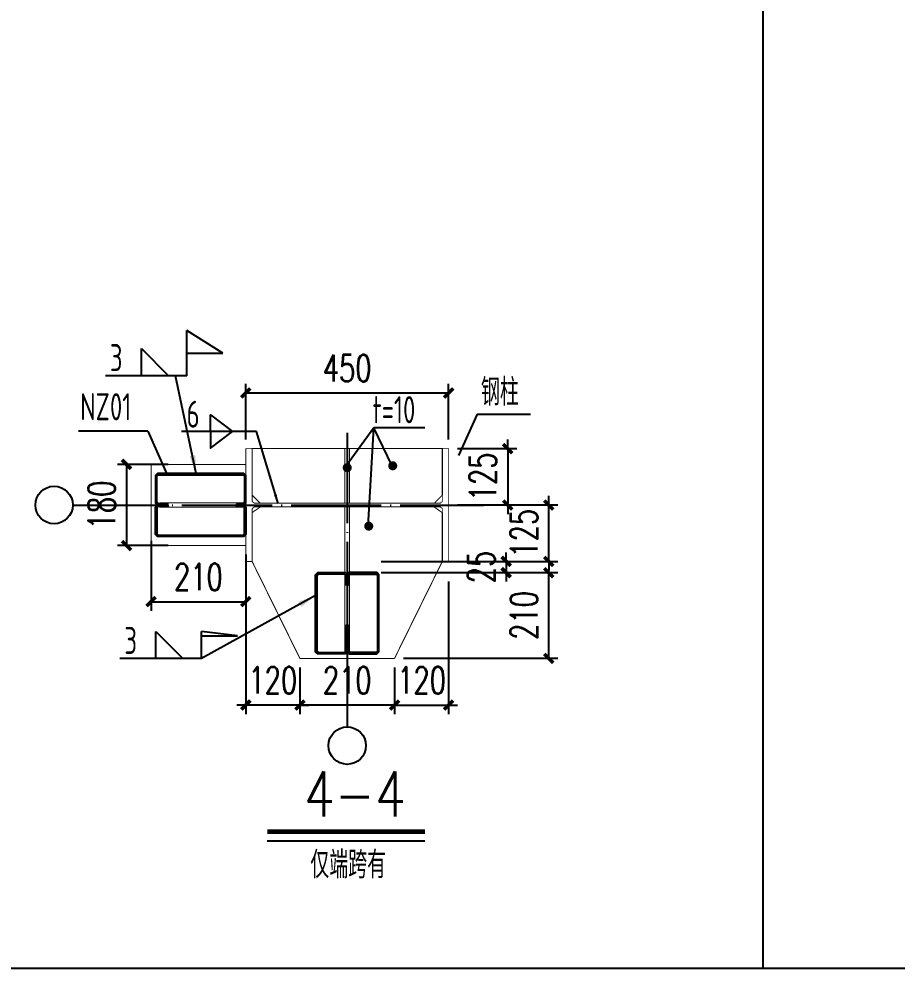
# Model space of a CAD drawing. Extents: x 180850 to 1399066, y 113487 to 334416.
# Drawn here: x 1370645 to 1380382, y 158506 to 169028 of the extents above; entities that cross this region are included whole.
import ezdxf

# ---------------------------------------------------------------- set-up
doc = ezdxf.new("R2010")
doc.units = 0
doc.header["$LTSCALE"] = 1000
doc.linetypes.add('DASH', pattern=[0.35, 0.25, -0.1])
doc.linetypes.add('DOTE', pattern=[2.42, 2, -0.2, 0.02, -0.2])
for name, color, linetype in [('ADIM', 3, 'Continuous'), ('AXIS', 3, 'Continuous'), ('DOTE', 1, 'Continuous'), ('GL', 150, 'Continuous'), ('GZ', 50, 'Continuous'), ('LT', 27, 'Continuous'), ('PZ', 202, 'Continuous'), ('TEXT', 7, 'Continuous')]:
    doc.layers.add(name, color=color, linetype=linetype)
doc.styles.add('_TCH_DIM_T3', font='SIMPLEX', dxfattribs={"width": 0.705882, "bigfont": 'GBCBIG'})
doc.styles.add('SIM-TSSC', font='simplex.shx', dxfattribs={"width": 0.8, "bigfont": 'tssdchn.shx'})
doc.styles.get("Standard").update_dxf_attribs({"font": 'gbenor.shx', "bigfont": 'gbcbig.shx'})
doc.styles.add('TSSD_Dimension', font='Tssdeng.shx', dxfattribs={"width": 0.8, "bigfont": 'hztxt.shx'})
doc.styles.add('TSSD_Label', font='tssdeng.shx', dxfattribs={"width": 0.7, "bigfont": 'hztxt.shx'})
doc.styles.add('TSSD_Norm', font='tssdeng.shx', dxfattribs={"bigfont": 'hztxt.shx'})
doc.dimstyles.new('TCH_100_5', dxfattribs={"dimtxt": 297.5, "dimasz": 100, "dimexe": 100, "dimexo": 100, "dimgap": 126.25, "dimtad": 1, "dimdec": 0, "dimlfac": 0.2, "dimzin": 0, "dimdsep": 46, "dimtxsty": '_TCH_DIM_T3', "dimblk": 'ARCHTICK', "dimcen": 0.09, "dimclrd": 126, "dimclre": 126, "dimclrt": 7, "dimazin": 2, "dimtfac": 1, "dimtdec": 0, "dimtix": 1, "dimtmove": 2, "dimatfit": 3, "dimfxl": 1, "dimtolj": 1, "dimtzin": 0, "dimarcsym": 0})
doc.dimstyles.new('TSSD_10_100', dxfattribs={"dimtxt": 300, "dimasz": 100, "dimexe": 100, "dimexo": 250, "dimgap": 100, "dimtad": 1, "dimdec": 0, "dimlfac": 0.1, "dimzin": 0, "dimdsep": 46, "dimtxsty": 'TSSD_Dimension', "dimblk": 'ARCHTICK', "dimblk1": 'ARCHTICK', "dimblk2": 'ARCHTICK', "dimcen": 0, "dimdle": 100, "dimclrt": 7, "dimadec": 0, "dimazin": 0, "dimtfac": 1, "dimtdec": 0, "dimtix": 1, "dimtmove": 2, "dimatfit": 3, "dimfxl": 1, "dimtolj": 1, "dimtzin": 0, "dimarcsym": 0})
doc.dimstyles.new('TSSD_LEADER_STYLE_200.0', dxfattribs={"dimtxt": 0.18, "dimasz": 200, "dimexe": 0.18, "dimexo": 0.0625, "dimgap": 0.09, "dimtad": 0, "dimtih": 1, "dimtoh": 1, "dimdec": 4, "dimzin": 0, "dimdsep": 46, "dimtxsty": 'Standard', "dimcen": 0.09, "dimadec": 0, "dimazin": 0, "dimtfac": 1, "dimtdec": 4, "dimtofl": 0, "dimtmove": 0, "dimatfit": 3, "dimfxl": 1, "dimtolj": 1, "dimtzin": 0, "dimarcsym": 0})

# ---------------------------------------------------------------- blocks, each defined once
blk = doc.blocks.new('_ArchTick')
at = {"color": 0, "linetype": 'ByBlock', "const_width": 0.4}
blk.add_lwpolyline([(-0.5, -0.5), (0.5, 0.5)], dxfattribs=at)
blk = doc.blocks.new('*D859')
at = {"layer": 'Defpoints', "color": 0, "transparency": 16777216}
for p in [(1375410, 164882), (1373160, 164265), (1375410, 164265)]:
    blk.add_point(p, dxfattribs=at)
at = {"layer": 'GL', "color": 126, "lineweight": -2, "transparency": 16777216}
for p, q in [((1373160, 164365), (1373160, 164982)), ((1375410, 164365), (1375410, 164982)), ((1373160, 164882), (1375410, 164882))]:
    blk.add_line(p, q, dxfattribs=at)
at = {"layer": 'GL', "color": 126, "lineweight": -2, "transparency": 16777216, "xscale": 100, "yscale": 100, "zscale": 100, "rotation": 180}
blk.add_blockref('_ArchTick', (1373160, 164882), dxfattribs=at)
at = {"layer": 'GL', "color": 126, "lineweight": -2, "transparency": 16777216, "xscale": 100, "yscale": 100, "zscale": 100}
blk.add_blockref('_ArchTick', (1375410, 164882), dxfattribs=at)
at = {"layer": 'GL', "color": 7, "transparency": 16777216, "insert": (1374285, 165157), "char_height": 297.5, "attachment_point": 5, "style": '_TCH_DIM_T3'}
blk.add_mtext('\\A1;450', dxfattribs=at)
blk = doc.blocks.new('*D860')
at = {"layer": 'Defpoints', "color": 0, "transparency": 16777216}
for p in [(1373760, 161940), (1374810, 161940), (1373760, 161422)]:
    blk.add_point(p, dxfattribs=at)
at = {"layer": 'GL', "color": 126, "lineweight": -2, "transparency": 16777216}
for p, q in [((1373760, 161840), (1373760, 161322)), ((1374810, 161840), (1374810, 161322)), ((1374810, 161422), (1373760, 161422))]:
    blk.add_line(p, q, dxfattribs=at)
at = {"layer": 'GL', "color": 126, "lineweight": -2, "transparency": 16777216, "xscale": 100, "yscale": 100, "zscale": 100, "rotation": 180}
blk.add_blockref('_ArchTick', (1373760, 161422), dxfattribs=at)
at = {"layer": 'GL', "color": 126, "lineweight": -2, "transparency": 16777216, "xscale": 100, "yscale": 100, "zscale": 100}
blk.add_blockref('_ArchTick', (1374810, 161422), dxfattribs=at)
at = {"layer": 'GL', "color": 7, "transparency": 16777216, "insert": (1374285, 161697), "char_height": 297.5, "attachment_point": 5, "style": '_TCH_DIM_T3'}
blk.add_mtext('\\A1;210', dxfattribs=at)
blk = doc.blocks.new('*D861')
at = {"layer": 'Defpoints', "color": 0, "transparency": 16777216}
for p in [(1373160, 162890), (1373760, 161940), (1373160, 161422)]:
    blk.add_point(p, dxfattribs=at)
at = {"layer": 'GL', "color": 126, "lineweight": -2, "transparency": 16777216}
for p, q in [((1373160, 162790), (1373160, 161322)), ((1373760, 161840), (1373760, 161322)), ((1373160, 161422), (1373060, 161422)), ((1373760, 161422), (1373160, 161422)), ((1373760, 161422), (1373860, 161422))]:
    blk.add_line(p, q, dxfattribs=at)
at = {"layer": 'GL', "color": 126, "lineweight": -2, "transparency": 16777216, "xscale": 100, "yscale": 100, "zscale": 100}
blk.add_blockref('_ArchTick', (1373160, 161422), dxfattribs=at)
at = {"layer": 'GL', "color": 126, "lineweight": -2, "transparency": 16777216, "xscale": 100, "yscale": 100, "zscale": 100, "rotation": 180}
blk.add_blockref('_ArchTick', (1373760, 161422), dxfattribs=at)
at = {"layer": 'GL', "color": 7, "transparency": 16777216, "insert": (1373460, 161697), "char_height": 297.5, "attachment_point": 5, "style": '_TCH_DIM_T3'}
blk.add_mtext('\\A1;120', dxfattribs=at)
blk = doc.blocks.new('*D862')
at = {"layer": 'Defpoints', "color": 0, "transparency": 16777216}
for p in [(1375410, 163640), (1376520, 163640), (1375410, 163015)]:
    blk.add_point(p, dxfattribs=at)
at = {"layer": 'GL', "color": 126, "lineweight": -2, "transparency": 16777216}
for p, q in [((1376520, 163640), (1376520, 163740)), ((1375510, 163640), (1376620, 163640)), ((1376520, 163015), (1376520, 163640)), ((1375510, 163015), (1376620, 163015)), ((1376520, 163015), (1376520, 162915))]:
    blk.add_line(p, q, dxfattribs=at)
at = {"layer": 'GL', "color": 126, "lineweight": -2, "transparency": 16777216, "xscale": 100, "yscale": 100, "zscale": 100}
for p, rotation in [((1376520, 163640), 270), ((1376520, 163015), 90)]:
    blk.add_blockref('_ArchTick', p, dxfattribs=dict(at, rotation=rotation))
at = {"layer": 'GL', "color": 7, "transparency": 16777216, "insert": (1376245, 163327), "char_height": 297.5, "attachment_point": 5, "rotation": 90, "style": '_TCH_DIM_T3'}
blk.add_mtext('\\A1;125', dxfattribs=at)
blk = doc.blocks.new('*D863')
at = {"layer": 'Defpoints', "color": 0, "transparency": 16777216}
for p in [(1372399, 164090), (1371838, 163190), (1372399, 163190)]:
    blk.add_point(p, dxfattribs=at)
at = {"layer": 'GL', "color": 126, "lineweight": -2, "transparency": 16777216}
for p, q in [((1372299, 164090), (1371738, 164090)), ((1371838, 164090), (1371838, 163190)), ((1372299, 163190), (1371738, 163190))]:
    blk.add_line(p, q, dxfattribs=at)
at = {"layer": 'GL', "color": 126, "lineweight": -2, "transparency": 16777216, "xscale": 100, "yscale": 100, "zscale": 100}
for p, rotation in [((1371838, 164090), 90), ((1371838, 163190), 270)]:
    blk.add_blockref('_ArchTick', p, dxfattribs=dict(at, rotation=rotation))
at = {"layer": 'GL', "color": 7, "transparency": 16777216, "insert": (1371563, 163640), "char_height": 297.5, "attachment_point": 5, "rotation": 90, "style": '_TCH_DIM_T3'}
blk.add_mtext('\\A1;180', dxfattribs=at)
blk = doc.blocks.new('*D864')
at = {"layer": 'Defpoints', "color": 0, "transparency": 16777216}
for p in [(1372110, 163343), (1373160, 163190), (1373160, 162568)]:
    blk.add_point(p, dxfattribs=at)
at = {"layer": 'GL', "color": 126, "lineweight": -2, "transparency": 16777216}
for p, q in [((1372110, 163243), (1372110, 162468)), ((1373160, 163090), (1373160, 162468)), ((1372110, 162568), (1373160, 162568))]:
    blk.add_line(p, q, dxfattribs=at)
at = {"layer": 'GL', "color": 126, "lineweight": -2, "transparency": 16777216, "xscale": 100, "yscale": 100, "zscale": 100, "rotation": 180}
blk.add_blockref('_ArchTick', (1372110, 162568), dxfattribs=at)
at = {"layer": 'GL', "color": 126, "lineweight": -2, "transparency": 16777216, "xscale": 100, "yscale": 100, "zscale": 100}
blk.add_blockref('_ArchTick', (1373160, 162568), dxfattribs=at)
at = {"layer": 'GL', "color": 7, "transparency": 16777216, "insert": (1372635, 162843), "char_height": 297.5, "attachment_point": 5, "style": '_TCH_DIM_T3'}
blk.add_mtext('\\A1;210', dxfattribs=at)
blk = doc.blocks.new('*D865')
at = {"layer": 'Defpoints', "color": 0, "transparency": 16777216}
for p in [(1375410, 164265), (1375410, 163640), (1376065, 163640)]:
    blk.add_point(p, dxfattribs=at)
at = {"layer": 'GL', "color": 126, "lineweight": -2, "transparency": 16777216}
for p, q in [((1376065, 164265), (1376065, 164365)), ((1375510, 164265), (1376165, 164265)), ((1376065, 164265), (1376065, 163640)), ((1375510, 163640), (1376165, 163640)), ((1376065, 163640), (1376065, 163540))]:
    blk.add_line(p, q, dxfattribs=at)
at = {"layer": 'GL', "color": 126, "lineweight": -2, "transparency": 16777216, "xscale": 100, "yscale": 100, "zscale": 100}
for p, rotation in [((1376065, 164265), 270), ((1376065, 163640), 90)]:
    blk.add_blockref('_ArchTick', p, dxfattribs=dict(at, rotation=rotation))
at = {"layer": 'GL', "color": 7, "transparency": 16777216, "insert": (1375790, 163952), "char_height": 297.5, "attachment_point": 5, "rotation": 90, "style": '_TCH_DIM_T3'}
blk.add_mtext('\\A1;125', dxfattribs=at)
blk = doc.blocks.new('*D866')
at = {"layer": 'Defpoints', "color": 0, "transparency": 16777216}
for p in [(1375410, 162890), (1376520, 162890), (1374810, 161940)]:
    blk.add_point(p, dxfattribs=at)
at = {"layer": 'GL', "color": 126, "lineweight": -2, "transparency": 16777216}
for p, q in [((1375510, 162890), (1376620, 162890)), ((1376520, 161940), (1376520, 162890)), ((1374910, 161940), (1376620, 161940))]:
    blk.add_line(p, q, dxfattribs=at)
at = {"layer": 'GL', "color": 126, "lineweight": -2, "transparency": 16777216, "xscale": 100, "yscale": 100, "zscale": 100}
for p, rotation in [((1376520, 162890), 90), ((1376520, 161940), 270)]:
    blk.add_blockref('_ArchTick', p, dxfattribs=dict(at, rotation=rotation))
at = {"layer": 'GL', "color": 7, "transparency": 16777216, "insert": (1376245, 162415), "char_height": 297.5, "attachment_point": 5, "rotation": 90, "style": '_TCH_DIM_T3'}
blk.add_mtext('\\A1;210', dxfattribs=at)
blk = doc.blocks.new('*D873')
at = {"layer": 'Defpoints', "color": 0, "transparency": 16777216}
for p in [(1375410, 162890), (1374810, 161940), (1375410, 161422)]:
    blk.add_point(p, dxfattribs=at)
at = {"layer": 'GL', "color": 126, "lineweight": -2, "transparency": 16777216}
for p, q in [((1375410, 162790), (1375410, 161322)), ((1374810, 161840), (1374810, 161322)), ((1374810, 161422), (1374710, 161422)), ((1374810, 161422), (1375410, 161422)), ((1375410, 161422), (1375510, 161422))]:
    blk.add_line(p, q, dxfattribs=at)
at = {"layer": 'GL', "color": 126, "lineweight": -2, "transparency": 16777216, "xscale": 100, "yscale": 100, "zscale": 100}
blk.add_blockref('_ArchTick', (1374810, 161422), dxfattribs=at)
at = {"layer": 'GL', "color": 126, "lineweight": -2, "transparency": 16777216, "xscale": 100, "yscale": 100, "zscale": 100, "rotation": 180}
blk.add_blockref('_ArchTick', (1375410, 161422), dxfattribs=at)
at = {"layer": 'GL', "color": 7, "transparency": 16777216, "insert": (1375110, 161697), "char_height": 297.5, "attachment_point": 5, "style": '_TCH_DIM_T3'}
blk.add_mtext('\\A1;120', dxfattribs=at)
blk = doc.blocks.new('*D877')
at = {"layer": 'Defpoints', "color": 0, "transparency": 16777216}
for p in [(1374562, 163015), (1374562, 162890), (1376048, 162890)]:
    blk.add_point(p, dxfattribs=at)
at = {"layer": 'GL', "color": 126, "lineweight": -2, "transparency": 16777216}
for p, q in [((1376048, 163015), (1376048, 163115)), ((1374662, 163015), (1376148, 163015)), ((1376048, 163015), (1376048, 162890)), ((1374662, 162890), (1376148, 162890)), ((1376048, 162890), (1376048, 162790))]:
    blk.add_line(p, q, dxfattribs=at)
at = {"layer": 'GL', "color": 126, "lineweight": -2, "transparency": 16777216, "xscale": 100, "yscale": 100, "zscale": 100}
for p, rotation in [((1376048, 163015), 270), ((1376048, 162890), 90)]:
    blk.add_blockref('_ArchTick', p, dxfattribs=dict(at, rotation=rotation))
at = {"layer": 'GL', "color": 7, "transparency": 16777216, "insert": (1375773, 162952), "char_height": 297.5, "attachment_point": 5, "rotation": 90, "style": '_TCH_DIM_T3'}
blk.add_mtext('\\A1;25', dxfattribs=at)

msp = doc.modelspace()

# ---------------------------------------------------------------- hatches: boundary and pattern name
at = {"layer": 'AXIS'}
h = msp.add_hatch(color=256, dxfattribs=at)
h.paths.add_polyline_path([(1372907.18, 165323.43), (1372507.18, 165573.43), (1372507.18, 165323.43)], flags=16)
edge = h.paths.add_edge_path()
edge.add_line((1372907.18, 165323.43), (1372507.18, 165573.43))
edge.add_line((1372507.18, 165323.43), (1372907.18, 165323.43))
edge.add_line((1372507.18, 165073.43), (1372507.18, 165573.43))
h = msp.add_hatch(color=256, dxfattribs=at)
h.paths.add_polyline_path([(1373067.91, 162187.96), (1372667.91, 162437.96), (1372667.91, 162187.96)], flags=16)
edge = h.paths.add_edge_path()
edge.add_line((1373067.91, 162187.96), (1372667.91, 162437.96))
edge.add_line((1372667.91, 162187.96), (1373067.91, 162187.96))
edge.add_line((1372667.91, 161937.96), (1372667.91, 162437.96))

# ---------------------------------------------------------------- linework, layer by layer
msp.add_line((1378894.73, 169706.6), (1378894.73, 158506.47))
at = {"layer": 'ADIM', "const_width": 50}
msp.add_lwpolyline([(1373399.16, 160018.24), (1375147.55, 160018.24)], dxfattribs=at)
at = {"layer": 'ADIM'}
msp.add_lwpolyline([(1373399.16, 159918.24), (1375147.55, 159918.24)], dxfattribs=at)
at = {"layer": 'AXIS'}
for p, q in [((1372507.18, 165073.43, -11306.77), (1372507.18, 165573.43, -11306.77)), ((1372907.18, 165323.43, -11306.77), (1372507.18, 165573.43, -11306.77)), ((1372003.12, 165373.43, -11306.77), (1372303.12, 165073.43, -11306.77)), ((1372003.12, 165073.43, -11306.77), (1372003.12, 165373.43, -11306.77)), ((1372507.18, 165323.43, -11306.77), (1372907.18, 165323.43, -11306.77)), ((1372507.18, 165073.43, -11306.77), (1371603.12, 165073.43, -11306.77)), ((1375726.63, 164647.69), (1375517.54, 164189.67)), ((1375726.63, 164647.69), (1376317.26, 164647.69)), ((1372073.65, 164456.64), (1371305.66, 164456.64)), ((1372073.65, 164456.64), (1372287.53, 163974.64)), ((1374578.89, 164495.13), (1374259.24, 164053.37)), ((1374518.44, 163405.43), (1374578.89, 164495.13)), ((1375146.73, 164495.13), (1374578.89, 164495.13)), ((1374784.49, 164074.85), (1374578.89, 164495.13)), ((1372163.85, 162237.96, -5653.38), (1372463.85, 161937.96, -5653.38)), ((1372163.85, 161937.96, -5653.38), (1372163.85, 162237.96, -5653.38)), ((1372667.91, 161937.96, -5653.38), (1372667.91, 162237.96, -5653.38)), ((1373067.91, 162187.96, -5653.38), (1372667.91, 162237.96, -5653.38)), ((1372667.91, 162187.96, -5653.38), (1373067.91, 162187.96, -5653.38)), ((1372667.91, 161937.96, -5653.38), (1371763.85, 161937.96, -5653.38)), ((1336124.67, 158506.47), (1390581.03, 158506.47))]:
    msp.add_line(p, q, dxfattribs=at)
for points in [[(1372770.93, 164453.87), (1372770.93, 164637.69), (1373013.76, 164453.87), (1372770.93, 164453.87)], [(1372770.93, 164453.87), (1372770.93, 164270.06), (1373013.76, 164453.87), (1372770.93, 164453.87)]]:
    msp.add_lwpolyline(points, close=True, dxfattribs=at)
at = {"layer": 'AXIS', "const_width": 50}
for points in [[(1374260.14, 164053.37, -1), (1374310.14, 164053.37, -1)], [(1374764.87, 164074.85, -1), (1374814.87, 164074.85, -1)], [(1374498.82, 163405.43, -1), (1374548.82, 163405.43, -1)]]:
    msp.add_lwpolyline(points, format="xyb", close=True, dxfattribs=at)
at = {"layer": 'AXIS'}
for centre in [(1371034.53, 163639.67), (1374285.14, 160972.1)]:
    msp.add_circle(centre, 207.75, dxfattribs=at)
at = {"layer": 'DOTE', "color": 1, "linetype": 'DOTE', "ltscale": 0.5}
for p, q in [((1374285.14, 164439.67), (1374285.14, 161179.85)), ((1371242.28, 163639.67), (1375797.61, 163639.67))]:
    msp.add_line(p, q, dxfattribs=at)
at = {"layer": 'GZ', "const_width": 10}
msp.add_lwpolyline([(1373160.14, 164264.67), (1373160.14, 163014.67), (1373230.14, 163014.67), (1373230.14, 163600.42), (1373255.14, 163619.67), (1375316.9, 163619.67), (1375340.14, 163600.42), (1375340.14, 163014.67), (1375410.14, 163014.67), (1375410.14, 164264.67), (1375340.14, 164264.67), (1375340.14, 163679.67), (1375317.71, 163659.67), (1373255.14, 163659.67), (1373230.14, 163679.67), (1373230.14, 164264.67), (1373160.14, 164264.67)], close=True, dxfattribs=at)
at = {"layer": 'LT'}
for points in [[(1373057.28, 163654.64), (1373057.28, 163639.64), (1373137.64, 163639.64), (1373160.14, 163662.14), (1373160.14, 163967.14), (1373137.64, 163989.64), (1372182.65, 163989.64), (1372160.15, 163967.14), (1372160.15, 163662.14), (1372182.65, 163639.64), (1372296.74, 163639.64), (1372296.74, 163654.64), (1372190.15, 163654.64), (1372175.15, 163669.64), (1372175.15, 163959.64), (1372190.15, 163974.64), (1373130.14, 163974.64), (1373145.14, 163959.64), (1373145.14, 163669.64), (1373130.14, 163654.64), (1373057.28, 163654.64)], [(1373057.28, 163624.64), (1373057.28, 163639.64), (1373137.64, 163639.64), (1373160.14, 163617.14), (1373160.14, 163312.14), (1373137.64, 163289.64), (1372182.65, 163289.64), (1372160.15, 163312.14), (1372160.15, 163617.14), (1372182.65, 163639.64), (1372296.74, 163639.64), (1372296.74, 163624.64), (1372190.15, 163624.64), (1372175.15, 163609.64), (1372175.15, 163319.64), (1372190.15, 163304.64), (1373130.14, 163304.64), (1373145.14, 163319.64), (1373145.14, 163609.64), (1373130.14, 163624.64), (1373057.28, 163624.64)], [(1374270.14, 162307.77), (1374285.14, 162307.77), (1374285.14, 162012.17), (1374262.64, 161989.67), (1373957.64, 161989.67), (1373935.14, 162012.17), (1373935.14, 162867.17), (1373957.64, 162889.67), (1374262.64, 162889.67), (1374285.14, 162867.17), (1374285.14, 162753.08), (1374270.14, 162753.08), (1374270.14, 162859.67), (1374255.14, 162874.67), (1373965.14, 162874.67), (1373950.14, 162859.67), (1373950.14, 162019.67), (1373965.14, 162004.67), (1374255.14, 162004.67), (1374270.14, 162019.67), (1374270.14, 162307.77)], [(1374300.14, 162307.77), (1374285.14, 162307.77), (1374285.14, 162012.17), (1374307.64, 161989.67), (1374612.64, 161989.67), (1374635.14, 162012.17), (1374635.14, 162867.17), (1374612.64, 162889.67), (1374307.64, 162889.67), (1374285.14, 162867.17), (1374285.14, 162753.08), (1374300.14, 162753.08), (1374300.14, 162859.67), (1374315.14, 162874.67), (1374605.14, 162874.67), (1374620.14, 162859.67), (1374620.14, 162019.67), (1374605.14, 162004.67), (1374315.14, 162004.67), (1374300.14, 162019.67), (1374300.14, 162307.77)]]:
    msp.add_lwpolyline(points, close=True, dxfattribs=at)
at = {"layer": 'PZ', "const_width": 11.25}
for points in [[(1373230.14, 164264.67), (1373230.14, 163750.1), (1373320.47, 163659.67), (1375251.14, 163659.67), (1375340.14, 163748.78), (1375340.14, 164264.67), (1373230.14, 164264.67)], [(1373323.52, 163619.67), (1373230.14, 163554.96), (1373230.14, 163014.67), (1373760.14, 161939.67), (1374810.14, 161939.67)], [(1375246.77, 163619.67), (1375246.77, 163619.67), (1373323.52, 163619.67)], [(1375246.77, 163619.67), (1375340.14, 163554.96), (1375340.14, 163014.67), (1374810.14, 161939.67), (1374810.14, 161939.67)]]:
    msp.add_lwpolyline(points, dxfattribs=at)
for points in [[(1374260.14, 163659.67), (1374310.14, 163659.67), (1374310.14, 164264.67), (1374260.14, 164264.67)], [(1373160.14, 163189.67), (1372110.14, 163189.67), (1372110.14, 164089.67), (1373160.14, 164089.67)]]:
    msp.add_lwpolyline(points, close=True, dxfattribs=at)
at = {"layer": 'PZ', "linetype": 'DASH', "const_width": 10}
msp.add_lwpolyline([(1373160.14, 163664.67), (1373160.14, 163614.67), (1372210.14, 163614.67), (1372210.14, 163664.67)], close=True, dxfattribs=at)
at = {"layer": 'PZ', "color": 8, "linetype": 'DASH', "const_width": 10}
msp.add_lwpolyline([(1374260.14, 163619.67), (1374310.14, 163619.67), (1374310.14, 161989.67), (1374260.14, 161989.67)], close=True, dxfattribs=at)

# ---------------------------------------------------------------- texts
at = {"layer": 'TEXT', "style": 'TSSD_Norm', "width": 0.7}
for s, p in [('3', (1371653.12, 165123.43, -11306.77)), ('钢柱', (1375768.24, 164740.98)), ('NZ01', (1371322.95, 164579.01)), ('6', (1372503.47, 164497.27)), ('t=10', (1374565.82, 164546.49)), ('仅端跨有', (1373876.19, 159501.61))]:
    msp.add_text(s, height=300, rotation=360, dxfattribs=at).set_placement(p)
at = {"layer": 'TEXT', "style": 'TSSD_Label', "width": 0.7}
msp.add_text('3', height=300, dxfattribs=at).set_placement((1371813.85, 161987.96, -5653.38))
at = {"layer": 'TEXT', "linetype": 'ByBlock', "style": 'SIM-TSSC', "width": 0.8}
msp.add_text('4-4', height=500, dxfattribs=at).set_placement((1373804.86, 160185.88))

# ---------------------------------------------------------------- dimensions: what is measured, and where the dimension line sits
at = {"layer": 'GL'}
for base, p1, p2, picture, middle in [((1375410.14, 164882.2), (1373160.14, 164264.67), (1375410.14, 164264.67), '*D859', (1374285.14, 165157.2)), ((1373160.14, 161421.97), (1373760.14, 161939.67), (1373160.14, 162889.67), '*D861', (1373460.14, 161696.97)), ((1373760.14, 161421.97), (1374810.14, 161939.67), (1373760.14, 161939.67), '*D860', (1374285.14, 161696.97))]:
    dim = msp.add_linear_dim(base=base, p1=p1, p2=p2, dimstyle='TCH_100_5', dxfattribs=at)
    dim.commit()
    dim.dimension.update_dxf_attribs({"geometry": picture, "text_midpoint": middle})
for base, p1, p2, angle, text, picture, middle in [((1376064.85, 163639.67), (1375410.14, 164264.67), (1375410.14, 163639.67), 270, '125', '*D865', (1375789.85, 163952.17)), ((1376519.57, 163639.67), (1375410.14, 163014.67), (1375410.14, 163639.67), 90, '125', '*D862', (1376244.57, 163327.17)), ((1376519.57, 162889.67), (1374810.14, 161939.67), (1375410.14, 162889.67), 270, '210', '*D866', (1376244.57, 162414.67))]:
    dim = msp.add_linear_dim(base=base, p1=p1, p2=p2, angle=angle, text=text, dimstyle='TCH_100_5', dxfattribs=at)
    dim.commit()
    dim.dimension.update_dxf_attribs({"geometry": picture, "text_midpoint": middle})
for base, p1, p2, angle, picture, middle in [((1371837.55, 163189.67), (1372399.38, 164089.67), (1372399.38, 163189.67), 90, '*D863', (1371562.55, 163639.67)), ((1376048.3, 162889.67), (1374561.94, 163014.67), (1374561.94, 162889.67), 90, '*D877', (1375773.3, 162952.17)), ((1375410.14, 161421.97), (1374810.14, 161939.67), (1375410.14, 162889.67), 180, '*D873', (1375110.14, 161696.97))]:
    dim = msp.add_linear_dim(base=base, p1=p1, p2=p2, angle=angle, dimstyle='TCH_100_5', dxfattribs=at)
    dim.commit()
    dim.dimension.update_dxf_attribs({"geometry": picture, "text_midpoint": middle})
dim = msp.add_linear_dim(base=(1373160.14, 162568.44), p1=(1372110.15, 163343.17), p2=(1373160.14, 163189.67), text='210', dimstyle='TCH_100_5', dxfattribs=at)
dim.commit()
dim.dimension.update_dxf_attribs({"geometry": '*D864', "text_midpoint": (1372635.14, 162843.44)})

# ---------------------------------------------------------------- leaders
at = {"layer": 'AXIS'}
for points, dimstyle in [([(1372610.14, 163989.64, -5653.38), (1372382.75, 165073.43, -5653.38)], 'TSSD_LEADER_STYLE_200.0'), ([(1373517.93, 163654.67), (1373278.43, 164453.87), (1372446.23, 164453.87)], 'TSSD_10_100'), ([(1373935.14, 162635.99), (1372667.91, 161937.96)], 'TSSD_LEADER_STYLE_200.0')]:
    msp.add_leader(points, dimstyle=dimstyle, dxfattribs=at)

doc.saveas('drawing.dxf')
